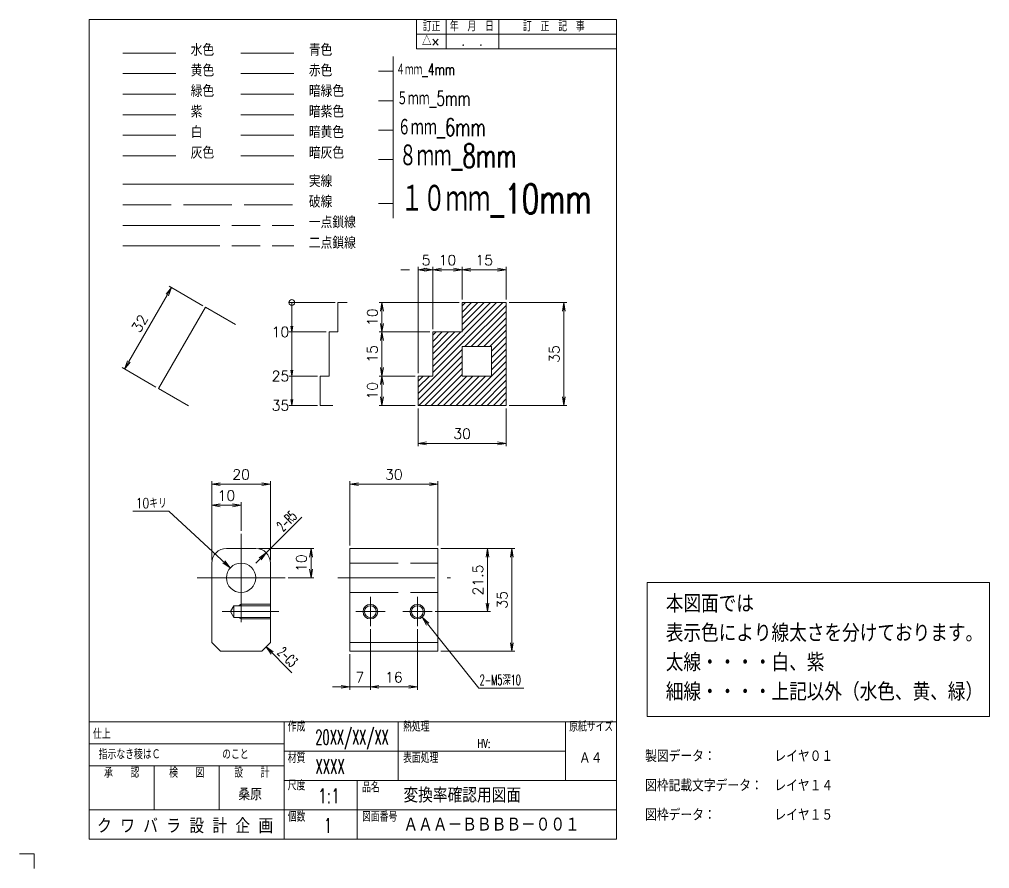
# Model space of a CAD drawing. Header units: inches. Extents: x 116 to 446, y 8 to 297.
import ezdxf
from ezdxf.enums import TextEntityAlignment as Align

# ---------------------------------------------------------------- set-up
doc = ezdxf.new("R2010")
doc.units = ezdxf.units.IN
doc.header["$LTSCALE"] = 11
doc.header["$MEASUREMENT"] = 0
for name, pattern in [('chain', [4.625, 3, -0.375, 0.875, -0.375]), ('chain_double_dash', [5.875, 3, -0.375, 0.875, -0.375, 0.875, -0.375]), ('dashed', [1.875, 1.5, -0.375])]:
    doc.linetypes.add(name, pattern=pattern)
for name, color, linetype in [('図形', 7, 'Continuous'), ('図枠', 7, 'Continuous'), ('図枠コメント', 7, 'Continuous'), ('図枠外コメント', 7, 'Continuous'), ('寸法', 7, 'Continuous')]:
    doc.layers.add(name, color=color, linetype=linetype)
doc.styles.add('TextStyle1', font='txt', dxfattribs={"bigfont": 'extfont2'})
doc.dimstyles.new('DimTextStyle1', dxfattribs={"dimtxt": 0.18, "dimasz": 0.18, "dimexe": 0.18, "dimexo": 0.0625, "dimgap": 0.09, "dimtad": 2, "dimtih": 1, "dimtoh": 1, "dimdec": 4, "dimzin": 0, "dimdsep": 46, "dimtxsty": 'Standard', "dimsah": 1, "dimcen": 0.09, "dimadec": 0, "dimazin": 0, "dimtfac": 1, "dimtdec": 4, "dimtofl": 0, "dimtmove": 2, "dimatfit": 3, "dimfxl": 1, "dimtolj": 1, "dimtzin": 0, "dimarcsym": 0})

# ---------------------------------------------------------------- blocks, each defined once
blk = doc.blocks.new('_OPEN')
at = {"color": 0, "linetype": 'ByBlock', "lineweight": -2}
for p, q in [((-1, 0.166667), (0, 0)), ((-1, -0.166667), (0, 0)), ((0, 0), (-1, 0))]:
    blk.add_line(p, q, dxfattribs=at)
blk = doc.blocks.new('*D2')
at = {"layer": 'Defpoints', "color": 0}
for p in [(181.44, 138.89), (181.44, 112.01), (201.44, 112.01)]:
    blk.add_point(p, dxfattribs=at)
at = {"layer": '寸法', "color": 4, "linetype": 'Continuous', "lineweight": 13}
for p, q in [((181.44, 113.01), (181.44, 139.89)), ((198.51, 138.89), (184.36, 138.89)), ((201.44, 113.01), (201.44, 139.89))]:
    blk.add_line(p, q, dxfattribs=at)
at = {"layer": '寸法', "color": 4, "lineweight": 13, "xscale": 2.925, "yscale": 2.925, "zscale": 2.925, "rotation": 180}
blk.add_blockref('_OPEN', (181.44, 138.89), dxfattribs=at)
at = {"layer": '寸法', "color": 4, "lineweight": 13, "xscale": 2.925, "yscale": 2.925, "zscale": 2.925}
blk.add_blockref('_OPEN', (201.44, 138.89), dxfattribs=at)
at = {"layer": '寸法', "color": 7, "insert": (191.44, 142.17), "char_height": 3.5, "attachment_point": 5, "style": 'TextStyle1'}
blk.add_mtext('\\A1;20', dxfattribs=at)
blk = doc.blocks.new('*D3')
at = {"layer": 'Defpoints', "color": 0}
for p in [(191.44, 131.7), (191.44, 122.01), (181.44, 112.01)]:
    blk.add_point(p, dxfattribs=at)
at = {"layer": '寸法', "color": 4, "linetype": 'Continuous', "lineweight": 13}
for p, q in [((191.44, 123.01), (191.44, 132.7)), ((184.36, 131.7), (188.51, 131.7))]:
    blk.add_line(p, q, dxfattribs=at)
at = {"layer": '寸法', "color": 4, "lineweight": 13, "xscale": 2.925, "yscale": 2.925, "zscale": 2.925, "rotation": 180}
blk.add_blockref('_OPEN', (181.44, 131.7), dxfattribs=at)
at = {"layer": '寸法', "color": 4, "lineweight": 13, "xscale": 2.925, "yscale": 2.925, "zscale": 2.925}
blk.add_blockref('_OPEN', (191.44, 131.7), dxfattribs=at)
at = {"layer": '寸法', "color": 7, "insert": (186.44, 134.98), "char_height": 3.5, "attachment_point": 5, "style": 'TextStyle1'}
blk.add_mtext('\\A1;10', dxfattribs=at)
blk = doc.blocks.new('*D4')
at = {"layer": 'Defpoints', "color": 0}
for p in [(196.44, 117.01), (206.44, 107.01), (215.24, 107.01)]:
    blk.add_point(p, dxfattribs=at)
at = {"layer": '寸法', "color": 4, "linetype": 'Continuous', "lineweight": 13}
for p, q in [((197.44, 117.01), (216.24, 117.01)), ((215.24, 114.09), (215.24, 109.94)), ((207.44, 107.01), (216.24, 107.01))]:
    blk.add_line(p, q, dxfattribs=at)
at = {"layer": '寸法', "color": 4, "lineweight": 13, "xscale": 2.925, "yscale": 2.925, "zscale": 2.925}
for p, rotation in [((215.24, 117.01), 90), ((215.24, 107.01), 270)]:
    blk.add_blockref('_OPEN', p, dxfattribs=dict(at, rotation=rotation))
at = {"layer": '寸法', "color": 7, "insert": (211.96, 112.01), "char_height": 3.5, "attachment_point": 5, "rotation": 90, "style": 'TextStyle1'}
blk.add_mtext('\\A1;10', dxfattribs=at)
blk = doc.blocks.new('*D5')
at = {"layer": 'Defpoints', "color": 0}
for p in [(235.44, 90.51), (251.44, 90.51), (251.44, 69.89)]:
    blk.add_point(p, dxfattribs=at)
at = {"layer": '寸法', "color": 4, "linetype": 'Continuous', "lineweight": 13}
for p, q in [((251.44, 89.51), (251.44, 68.89)), ((238.37, 69.89), (248.52, 69.89))]:
    blk.add_line(p, q, dxfattribs=at)
at = {"layer": '寸法', "color": 4, "lineweight": 13, "xscale": 2.925, "yscale": 2.925, "zscale": 2.925, "rotation": 180}
blk.add_blockref('_OPEN', (235.44, 69.89), dxfattribs=at)
at = {"layer": '寸法', "color": 4, "lineweight": 13, "xscale": 2.925, "yscale": 2.925, "zscale": 2.925}
blk.add_blockref('_OPEN', (251.44, 69.89), dxfattribs=at)
at = {"layer": '寸法', "color": 7, "insert": (243.44, 73.17), "char_height": 3.5, "attachment_point": 5, "style": 'TextStyle1'}
blk.add_mtext('\\A1;16', dxfattribs=at)
blk = doc.blocks.new('*D6')
at = {"layer": 'Defpoints', "color": 0}
for p in [(258.44, 117.01), (256.44, 95.51), (275.32, 95.51)]:
    blk.add_point(p, dxfattribs=at)
at = {"layer": '寸法', "color": 4, "linetype": 'Continuous', "lineweight": 13}
for p, q in [((275.32, 114.09), (275.32, 98.44)), ((257.44, 95.51), (276.32, 95.51))]:
    blk.add_line(p, q, dxfattribs=at)
at = {"layer": '寸法', "color": 4, "lineweight": 13, "xscale": 2.925, "yscale": 2.925, "zscale": 2.925}
for p, rotation in [((275.32, 117.01), 90), ((275.32, 95.51), 270)]:
    blk.add_blockref('_OPEN', p, dxfattribs=dict(at, rotation=rotation))
at = {"layer": '寸法', "color": 7, "insert": (272.04, 106.26), "char_height": 3.5, "attachment_point": 5, "rotation": 90, "style": 'TextStyle1'}
blk.add_mtext('\\A1;21.5', dxfattribs=at)
blk = doc.blocks.new('*D7')
at = {"layer": 'Defpoints', "color": 0}
for p in [(258.44, 117.01), (283.58, 117.01), (258.44, 82.01)]:
    blk.add_point(p, dxfattribs=at)
at = {"layer": '寸法', "color": 4, "linetype": 'Continuous', "lineweight": 13}
for p, q in [((259.44, 117.01), (284.58, 117.01)), ((283.58, 84.94), (283.58, 114.09)), ((259.44, 82.01), (284.58, 82.01))]:
    blk.add_line(p, q, dxfattribs=at)
at = {"layer": '寸法', "color": 4, "lineweight": 13, "xscale": 2.925, "yscale": 2.925, "zscale": 2.925}
for p, rotation in [((283.58, 117.01), 90), ((283.58, 82.01), 270)]:
    blk.add_blockref('_OPEN', p, dxfattribs=dict(at, rotation=rotation))
at = {"layer": '寸法', "color": 7, "insert": (280.31, 99.51), "char_height": 3.5, "attachment_point": 5, "rotation": 90, "style": 'TextStyle1'}
blk.add_mtext('\\A1;35', dxfattribs=at)
blk = doc.blocks.new('*D8')
at = {"layer": 'Defpoints', "color": 0}
for p in [(258.44, 138.89), (228.44, 117.01), (258.44, 117.01)]:
    blk.add_point(p, dxfattribs=at)
at = {"layer": '寸法', "color": 4, "linetype": 'Continuous', "lineweight": 13}
for p, q in [((228.44, 118.01), (228.44, 139.89)), ((231.37, 138.89), (255.52, 138.89)), ((258.44, 118.01), (258.44, 139.89))]:
    blk.add_line(p, q, dxfattribs=at)
at = {"layer": '寸法', "color": 4, "lineweight": 13, "xscale": 2.925, "yscale": 2.925, "zscale": 2.925, "rotation": 180}
blk.add_blockref('_OPEN', (228.44, 138.89), dxfattribs=at)
at = {"layer": '寸法', "color": 4, "lineweight": 13, "xscale": 2.925, "yscale": 2.925, "zscale": 2.925}
blk.add_blockref('_OPEN', (258.44, 138.89), dxfattribs=at)
at = {"layer": '寸法', "color": 7, "insert": (243.44, 142.17), "char_height": 3.5, "attachment_point": 5, "style": 'TextStyle1'}
blk.add_mtext('\\A1;30', dxfattribs=at)
blk = doc.blocks.new('*D9')
at = {"layer": 'Defpoints', "color": 0}
for p in [(235.44, 90.51), (228.44, 82.01), (235.44, 69.89)]:
    blk.add_point(p, dxfattribs=at)
at = {"layer": '寸法', "color": 4, "linetype": 'Continuous', "lineweight": 13}
for p, q in [((235.44, 89.51), (235.44, 68.89)), ((228.44, 81.01), (228.44, 68.89)), ((225.52, 69.89), (222.59, 69.89)), ((228.44, 69.89), (235.44, 69.89)), ((238.37, 69.89), (241.29, 69.89))]:
    blk.add_line(p, q, dxfattribs=at)
at = {"layer": '寸法', "color": 4, "lineweight": 13, "xscale": 2.925, "yscale": 2.925, "zscale": 2.925}
blk.add_blockref('_OPEN', (228.44, 69.89), dxfattribs=at)
at = {"layer": '寸法', "color": 4, "lineweight": 13, "xscale": 2.925, "yscale": 2.925, "zscale": 2.925, "rotation": 180}
blk.add_blockref('_OPEN', (235.44, 69.89), dxfattribs=at)
at = {"layer": '寸法', "color": 7, "insert": (231.86, 73.17), "char_height": 3.5, "attachment_point": 5, "style": 'TextStyle1'}
blk.add_mtext('\\A1;7', dxfattribs=at)
blk = doc.blocks.new('*D10')
at = {"layer": 'Defpoints', "color": 0}
for p in [(281.67, 200.68), (281.67, 165.68), (301.29, 165.68)]:
    blk.add_point(p, dxfattribs=at)
at = {"layer": '寸法', "color": 4, "linetype": 'Continuous', "lineweight": 13}
for p, q in [((282.67, 200.68), (302.29, 200.68)), ((301.29, 197.76), (301.29, 168.61)), ((282.67, 165.68), (302.29, 165.68))]:
    blk.add_line(p, q, dxfattribs=at)
at = {"layer": '寸法', "color": 4, "lineweight": 13, "xscale": 2.925, "yscale": 2.925, "zscale": 2.925}
for p, rotation in [((301.29, 200.68), 90), ((301.29, 165.68), 270)]:
    blk.add_blockref('_OPEN', p, dxfattribs=dict(at, rotation=rotation))
at = {"layer": '寸法', "color": 7, "insert": (298.02, 183.18), "char_height": 3.5, "attachment_point": 5, "rotation": 90, "style": 'TextStyle1'}
blk.add_mtext('\\A1;35', dxfattribs=at)
blk = doc.blocks.new('*D11')
at = {"layer": 'Defpoints', "color": 0}
for p in [(266.67, 211.85), (266.67, 200.68), (281.67, 200.68)]:
    blk.add_point(p, dxfattribs=at)
at = {"layer": '寸法', "color": 4, "linetype": 'Continuous', "lineweight": 13}
for p, q in [((266.67, 201.68), (266.67, 212.85)), ((278.75, 211.85), (269.6, 211.85)), ((281.67, 201.68), (281.67, 212.85))]:
    blk.add_line(p, q, dxfattribs=at)
at = {"layer": '寸法', "color": 4, "lineweight": 13, "xscale": 2.925, "yscale": 2.925, "zscale": 2.925, "rotation": 180}
blk.add_blockref('_OPEN', (266.67, 211.85), dxfattribs=at)
at = {"layer": '寸法', "color": 4, "lineweight": 13, "xscale": 2.925, "yscale": 2.925, "zscale": 2.925}
blk.add_blockref('_OPEN', (281.67, 211.85), dxfattribs=at)
at = {"layer": '寸法', "color": 7, "insert": (274.17, 215.12), "char_height": 3.5, "attachment_point": 5, "style": 'TextStyle1'}
blk.add_mtext('\\A1;15', dxfattribs=at)
blk = doc.blocks.new('*D12')
at = {"layer": 'Defpoints', "color": 0}
for p in [(256.67, 211.85), (266.67, 200.68), (256.67, 190.68)]:
    blk.add_point(p, dxfattribs=at)
at = {"layer": '寸法', "color": 4, "linetype": 'Continuous', "lineweight": 13}
for p, q in [((256.67, 191.68), (256.67, 212.85)), ((263.75, 211.85), (259.6, 211.85))]:
    blk.add_line(p, q, dxfattribs=at)
at = {"layer": '寸法', "color": 4, "lineweight": 13, "xscale": 2.925, "yscale": 2.925, "zscale": 2.925, "rotation": 180}
blk.add_blockref('_OPEN', (256.67, 211.85), dxfattribs=at)
at = {"layer": '寸法', "color": 4, "lineweight": 13, "xscale": 2.925, "yscale": 2.925, "zscale": 2.925}
blk.add_blockref('_OPEN', (266.67, 211.85), dxfattribs=at)
at = {"layer": '寸法', "color": 7, "insert": (261.67, 215.12), "char_height": 3.5, "attachment_point": 5, "style": 'TextStyle1'}
blk.add_mtext('\\A1;10', dxfattribs=at)
blk = doc.blocks.new('*D13')
at = {"layer": 'Defpoints', "color": 0}
for p in [(266.67, 200.68), (239.39, 190.68), (256.67, 190.68)]:
    blk.add_point(p, dxfattribs=at)
at = {"layer": '寸法', "color": 4, "linetype": 'Continuous', "lineweight": 13}
for p, q in [((265.67, 200.68), (238.39, 200.68)), ((239.39, 197.76), (239.39, 193.61)), ((255.67, 190.68), (238.39, 190.68))]:
    blk.add_line(p, q, dxfattribs=at)
at = {"layer": '寸法', "color": 4, "lineweight": 13, "xscale": 2.925, "yscale": 2.925, "zscale": 2.925}
for p, rotation in [((239.39, 200.68), 90), ((239.39, 190.68), 270)]:
    blk.add_blockref('_OPEN', p, dxfattribs=dict(at, rotation=rotation))
at = {"layer": '寸法', "color": 7, "insert": (236.11, 195.68), "char_height": 3.5, "attachment_point": 5, "rotation": 90, "style": 'TextStyle1'}
blk.add_mtext('\\A1;10', dxfattribs=at)
blk = doc.blocks.new('*D14')
at = {"layer": 'Defpoints', "color": 0}
for p in [(256.67, 190.68), (239.39, 175.68), (251.67, 175.68)]:
    blk.add_point(p, dxfattribs=at)
at = {"layer": '寸法', "color": 4, "linetype": 'Continuous', "lineweight": 13}
for p, q in [((239.39, 187.76), (239.39, 178.61)), ((250.67, 175.68), (238.39, 175.68))]:
    blk.add_line(p, q, dxfattribs=at)
at = {"layer": '寸法', "color": 4, "lineweight": 13, "xscale": 2.925, "yscale": 2.925, "zscale": 2.925}
for p, rotation in [((239.39, 190.68), 90), ((239.39, 175.68), 270)]:
    blk.add_blockref('_OPEN', p, dxfattribs=dict(at, rotation=rotation))
at = {"layer": '寸法', "color": 7, "insert": (236.11, 183.18), "char_height": 3.5, "attachment_point": 5, "rotation": 90, "style": 'TextStyle1'}
blk.add_mtext('\\A1;15', dxfattribs=at)
blk = doc.blocks.new('*D15')
at = {"layer": 'Defpoints', "color": 0}
for p in [(251.67, 175.68), (239.39, 165.68), (251.67, 165.68)]:
    blk.add_point(p, dxfattribs=at)
at = {"layer": '寸法', "color": 4, "linetype": 'Continuous', "lineweight": 13}
for p, q in [((239.39, 172.76), (239.39, 168.61)), ((250.67, 165.68), (238.39, 165.68))]:
    blk.add_line(p, q, dxfattribs=at)
at = {"layer": '寸法', "color": 4, "lineweight": 13, "xscale": 2.925, "yscale": 2.925, "zscale": 2.925}
for p, rotation in [((239.39, 175.68), 90), ((239.39, 165.68), 270)]:
    blk.add_blockref('_OPEN', p, dxfattribs=dict(at, rotation=rotation))
at = {"layer": '寸法', "color": 7, "insert": (236.11, 170.68), "char_height": 3.5, "attachment_point": 5, "rotation": 90, "style": 'TextStyle1'}
blk.add_mtext('\\A1;10', dxfattribs=at)
blk = doc.blocks.new('*D16')
at = {"layer": 'Defpoints', "color": 0}
for p in [(239.39, 175.68), (251.67, 175.68), (251.67, 165.68)]:
    blk.add_point(p, dxfattribs=at)
at = {"layer": '寸法', "color": 4, "linetype": 'Continuous', "lineweight": 13}
blk.add_line((239.39, 168.61), (239.39, 172.76), dxfattribs=at)
at = {"layer": '寸法', "color": 4, "lineweight": 13, "xscale": 2.925, "yscale": 2.925, "zscale": 2.925}
for p, rotation in [((239.39, 175.68), 90), ((239.39, 165.68), 270)]:
    blk.add_blockref('_OPEN', p, dxfattribs=dict(at, rotation=rotation))
at = {"layer": '寸法', "color": 7, "insert": (236.11, 170.68), "char_height": 3.5, "attachment_point": 5, "rotation": 90, "style": 'TextStyle1'}
blk.add_mtext('\\A1;10', dxfattribs=at)
blk = doc.blocks.new('*D17')
at = {"layer": 'Defpoints', "color": 0}
for p in [(251.67, 165.68), (281.67, 165.68), (281.67, 152.76)]:
    blk.add_point(p, dxfattribs=at)
at = {"layer": '寸法', "color": 4, "linetype": 'Continuous', "lineweight": 13}
for p, q in [((251.67, 164.68), (251.67, 151.76)), ((281.67, 164.68), (281.67, 151.76)), ((254.6, 152.76), (278.75, 152.76))]:
    blk.add_line(p, q, dxfattribs=at)
at = {"layer": '寸法', "color": 4, "lineweight": 13, "xscale": 2.925, "yscale": 2.925, "zscale": 2.925, "rotation": 180}
blk.add_blockref('_OPEN', (251.67, 152.76), dxfattribs=at)
at = {"layer": '寸法', "color": 4, "lineweight": 13, "xscale": 2.925, "yscale": 2.925, "zscale": 2.925}
blk.add_blockref('_OPEN', (281.67, 152.76), dxfattribs=at)
at = {"layer": '寸法', "color": 7, "insert": (266.67, 156.03), "char_height": 3.5, "attachment_point": 5, "style": 'TextStyle1'}
blk.add_mtext('\\A1;30', dxfattribs=at)
blk = doc.blocks.new('_ORIGIN')
at = {"color": 0, "linetype": 'ByBlock', "lineweight": -2}
blk.add_line((0, 0), (-1, 0), dxfattribs=at)
blk.add_circle((0, 0), 0.5, dxfattribs=at)
blk = doc.blocks.new('*D19')
at = {"layer": 'Defpoints', "color": 0}
for p in [(224.4, 200.68), (208.71, 190.68), (221.4, 190.68)]:
    blk.add_point(p, dxfattribs=at)
at = {"layer": '寸法', "color": 4, "linetype": 'Continuous', "lineweight": 13}
for p, q in [((223.4, 200.68), (207.71, 200.68)), ((208.71, 198.68), (208.71, 192.68)), ((220.4, 190.68), (207.71, 190.68))]:
    blk.add_line(p, q, dxfattribs=at)
at = {"layer": '寸法', "color": 4, "lineweight": 13, "xscale": 2, "yscale": 2, "zscale": 2}
for name, p, rotation in [('_ORIGIN', (208.71, 200.68), 90), ('_OPEN', (208.71, 190.68), 270)]:
    blk.add_blockref(name, p, dxfattribs=dict(at, rotation=rotation))
at = {"layer": '寸法', "color": 7, "insert": (204.84, 190.68), "char_height": 3.5, "attachment_point": 5, "style": 'TextStyle1'}
blk.add_mtext('\\A1;10', dxfattribs=at)
blk = doc.blocks.new('*D20')
at = {"layer": 'Defpoints', "color": 0}
for p in [(224.4, 200.68), (208.71, 175.68), (218.4, 175.68)]:
    blk.add_point(p, dxfattribs=at)
at = {"layer": '寸法', "color": 4, "linetype": 'Continuous', "lineweight": 13}
for p, q in [((208.71, 198.68), (208.71, 177.68)), ((217.4, 175.68), (207.71, 175.68))]:
    blk.add_line(p, q, dxfattribs=at)
at = {"layer": '寸法', "color": 4, "lineweight": 13, "xscale": 2, "yscale": 2, "zscale": 2}
for name, p, rotation in [('_ORIGIN', (208.71, 200.68), 90), ('_OPEN', (208.71, 175.68), 270)]:
    blk.add_blockref(name, p, dxfattribs=dict(at, rotation=rotation))
at = {"layer": '寸法', "color": 7, "insert": (204.84, 175.68), "char_height": 3.5, "attachment_point": 5, "style": 'TextStyle1'}
blk.add_mtext('\\A1;25', dxfattribs=at)
blk = doc.blocks.new('*D21')
at = {"layer": 'Defpoints', "color": 0}
for p in [(224.4, 200.68), (208.71, 165.68), (218.4, 165.68)]:
    blk.add_point(p, dxfattribs=at)
at = {"layer": '寸法', "color": 4, "linetype": 'Continuous', "lineweight": 13}
for p, q in [((208.71, 198.68), (208.71, 167.68)), ((217.4, 165.68), (207.71, 165.68))]:
    blk.add_line(p, q, dxfattribs=at)
at = {"layer": '寸法', "color": 4, "lineweight": 13, "xscale": 2, "yscale": 2, "zscale": 2}
for name, p, rotation in [('_ORIGIN', (208.71, 200.68), 90), ('_OPEN', (208.71, 165.68), 270)]:
    blk.add_blockref(name, p, dxfattribs=dict(at, rotation=rotation))
at = {"layer": '寸法', "color": 7, "insert": (204.84, 165.68), "char_height": 3.5, "attachment_point": 5, "style": 'TextStyle1'}
blk.add_mtext('\\A1;35', dxfattribs=at)
blk = doc.blocks.new('*D22')
at = {"layer": 'Defpoints', "color": 0}
for p in [(179.34, 199.11), (151.78, 178.07), (163.34, 171.39)]:
    blk.add_point(p, dxfattribs=at)
at = {"layer": '寸法', "color": 4, "linetype": 'Continuous', "lineweight": 13}
for p, q in [((178.47, 199.61), (166.92, 206.28)), ((166.32, 203.25), (153.24, 180.6)), ((162.47, 171.89), (150.92, 178.57))]:
    blk.add_line(p, q, dxfattribs=at)
at = {"layer": '寸法', "color": 4, "lineweight": 13, "xscale": 2.925, "yscale": 2.925, "zscale": 2.925}
for p, rotation in [((167.78, 205.78), 60), ((151.78, 178.07), 240)]:
    blk.add_blockref('_OPEN', p, dxfattribs=dict(at, rotation=rotation))
at = {"layer": '寸法', "color": 7, "insert": (156.94, 193.56), "char_height": 3.5, "attachment_point": 5, "rotation": 60, "style": 'TextStyle1'}
blk.add_mtext('\\A1;32', dxfattribs=at)
blk = doc.blocks.new('*D23')
at = {"layer": 'Defpoints', "color": 0}
for p in [(251.67, 211.85), (256.67, 190.68), (251.67, 175.68)]:
    blk.add_point(p, dxfattribs=at)
at = {"layer": '寸法', "color": 4, "linetype": 'Continuous', "lineweight": 13}
for p, q in [((248.75, 211.85), (245.82, 211.85)), ((251.67, 176.68), (251.67, 212.85)), ((259.6, 211.85), (262.52, 211.85))]:
    blk.add_line(p, q, dxfattribs=at)
at = {"layer": '寸法', "color": 4, "lineweight": 13, "xscale": 2.925, "yscale": 2.925, "zscale": 2.925, "rotation": 180}
blk.add_blockref('_OPEN', (251.67, 211.85), dxfattribs=at)
at = {"layer": '寸法', "color": 4, "lineweight": 13, "xscale": 2.925, "yscale": 2.925, "zscale": 2.925}
blk.add_blockref('_OPEN', (256.67, 211.85), dxfattribs=at)
at = {"layer": '寸法', "color": 7, "insert": (254.39, 215.12), "char_height": 3.5, "attachment_point": 5, "style": 'TextStyle1'}
blk.add_mtext('\\A1;5', dxfattribs=at)
blk = doc.blocks.new('BV_ATTRIBUTE1')
at = {"layer": '寸法', "color": 4, "linetype": 'Continuous', "lineweight": 13}
for p, q in [((-3.55, -3.52), (12.17, 12.07)), ((0, 0), (-2.45, -1.69)), ((0, 0), (-1.71, -2.43))]:
    blk.add_line(p, q, dxfattribs=at)
at = {"layer": '寸法', "color": 7, "style": 'TextStyle1', "width": 0.5}
blk.add_text('2-R5', height=3.5, rotation=44.775, dxfattribs=at).set_placement((5.74, 7.1), (10.71, 12.03), align=Align.FIT)
blk = doc.blocks.new('BV_ATTRIBUTE2')
at = {"layer": '寸法', "color": 4, "linetype": 'Continuous', "lineweight": 13}
for q in [(2.44, -1.7), (1.7, -2.44), (8.79, -8.79)]:
    blk.add_line((0, 0), q, dxfattribs=at)
at = {"layer": '寸法', "color": 7, "style": 'TextStyle1', "width": 0.5}
blk.add_text('2-C3', height=3.5, rotation=315, dxfattribs=at).set_placement((3.62, -2.2), (8.57, -7.15), align=Align.FIT)
blk = doc.blocks.new('BV_ATTRIBUTE3')
at = {"layer": '寸法', "color": 4, "linetype": 'Continuous', "lineweight": 13}
for p, q in [((-20.93, 19.27), (-33.16, 19.27)), ((0, 0), (-20.93, 19.27)), ((0, 0), (-2.55, 1.66)), ((0, 0), (-1.87, 2.4))]:
    blk.add_line(p, q, dxfattribs=at)
at = {"layer": '寸法', "color": 7, "style": 'TextStyle1', "width": 1.038422}
blk.add_text('10キリ', height=3.5, dxfattribs=at).set_placement((-32.16, 20.27), (-21.66, 20.27), align=Align.FIT)
blk = doc.blocks.new('BV_ATTRIBUTE4')
at = {"layer": '寸法', "color": 4, "linetype": 'Continuous', "lineweight": 13}
for p, q in [((0, 0), (2.27, -2.03)), ((0, 0), (1.49, -2.65)), ((0, 0), (19.29, -24.06)), ((19.29, -24.06), (34.62, -24.06))]:
    blk.add_line(p, q, dxfattribs=at)
at = {"layer": '寸法', "color": 7, "style": 'TextStyle1', "width": 0.645682}
blk.add_text('2-M5深10', height=3.5, dxfattribs=at).set_placement((19.62, -23.06), (33.62, -23.06), align=Align.FIT)

msp = doc.modelspace()

# ---------------------------------------------------------------- linework, layer by layer
at = {"layer": '図形', "color": 4, "linetype": 'Continuous', "lineweight": 13}
for p, q in [((169.19, 285.61), (151.19, 285.61)), ((243.2, 284.38), (243.2, 229.38)), ((238.2, 279.38), (243.2, 279.38)), ((238.2, 269.38), (243.2, 269.38)), ((238.2, 259.38), (243.2, 259.38)), ((238.2, 249.38), (243.2, 249.38)), ((238.2, 234.38), (243.2, 234.38))]:
    msp.add_line(p, q, dxfattribs=at)
at = {"layer": '図形', "color": 5, "linetype": 'Continuous', "lineweight": 18}
msp.add_line((209.4, 285.61), (191.4, 285.61), dxfattribs=at)
at = {"layer": '図形', "color": 2, "linetype": 'Continuous', "lineweight": 13}
for p, q in [((169.19, 278.61), (151.19, 278.61)), ((280.51, 200.68), (256.67, 176.84)), ((278.39, 200.68), (256.67, 178.96)), ((276.27, 200.68), (266.67, 191.09)), ((274.15, 200.68), (266.67, 193.21)), ((272.03, 200.68), (266.67, 195.33)), ((269.91, 200.68), (266.67, 197.45)), ((267.78, 200.68), (266.67, 199.57)), ((281.67, 199.72), (267.63, 185.68)), ((281.67, 197.6), (269.75, 185.68)), ((281.67, 195.48), (271.88, 185.68)), ((281.67, 193.36), (274, 185.68)), ((266.27, 190.68), (256.67, 181.09)), ((264.15, 190.68), (256.67, 183.21)), ((262.03, 190.68), (256.67, 185.33)), ((259.91, 190.68), (256.67, 187.45)), ((257.78, 190.68), (256.67, 189.57)), ((281.67, 191.24), (276.12, 185.68)), ((281.67, 189.12), (276.67, 184.12)), ((281.67, 186.99), (276.67, 181.99)), ((266.67, 184.72), (251.67, 169.72)), ((266.67, 182.6), (251.67, 167.6)), ((281.67, 184.87), (276.67, 179.87)), ((281.67, 182.75), (276.67, 177.75)), ((266.67, 180.48), (251.88, 165.68)), ((266.67, 178.36), (254, 165.68)), ((281.67, 180.63), (266.73, 165.68)), ((281.67, 178.51), (268.85, 165.68)), ((255.51, 175.68), (251.67, 171.84)), ((253.39, 175.68), (251.67, 173.96)), ((266.67, 176.24), (256.12, 165.68)), ((268.24, 175.68), (258.24, 165.68)), ((270.36, 175.68), (260.36, 165.68)), ((272.48, 175.68), (262.48, 165.68)), ((274.6, 175.68), (264.6, 165.68)), ((281.67, 176.39), (270.97, 165.68)), ((281.67, 174.27), (273.09, 165.68)), ((281.67, 172.14), (275.21, 165.68)), ((281.67, 170.02), (277.33, 165.68)), ((281.67, 167.9), (279.45, 165.68)), ((281.67, 165.78), (281.57, 165.68))]:
    msp.add_line(p, q, dxfattribs=at)
at = {"layer": '図形', "color": 1, "linetype": 'Continuous', "lineweight": 18}
msp.add_line((209.4, 278.61), (191.4, 278.61), dxfattribs=at)
at = {"layer": '図形', "color": 3, "linetype": 'Continuous', "lineweight": 13}
msp.add_line((169.19, 271.61), (151.19, 271.61), dxfattribs=at)
at = {"layer": '図形', "color": 96, "linetype": 'Continuous', "lineweight": 18}
msp.add_line((209.4, 271.61), (191.4, 271.61), dxfattribs=at)
at = {"layer": '図形', "color": 6, "linetype": 'Continuous', "lineweight": 13}
msp.add_line((169.19, 264.61), (151.19, 264.61), dxfattribs=at)
at = {"layer": '図形', "color": 216, "linetype": 'Continuous', "lineweight": 18}
msp.add_line((209.4, 264.61), (191.4, 264.61), dxfattribs=at)
at = {"layer": '図形', "color": 7, "linetype": 'Continuous', "lineweight": 13}
for p, q in [((169.19, 257.61), (151.19, 257.61)), ((151.19, 240.94), (209.4, 240.94)), ((186.44, 117.01), (196.44, 117.01)), ((228.44, 117.01), (258.44, 117.01)), ((228.44, 82.01), (228.44, 117.01)), ((258.44, 82.01), (258.44, 117.01)), ((181.44, 85.01), (181.44, 112.01)), ((201.44, 85.01), (201.44, 112.01)), ((184.44, 82.01), (181.44, 85.01)), ((201.44, 85.01), (198.44, 82.01)), ((228.44, 85.01), (258.44, 85.01)), ((184.44, 82.01), (198.44, 82.01)), ((228.44, 82.01), (258.44, 82.01))]:
    msp.add_line(p, q, dxfattribs=at)
at = {"layer": '図形', "color": 56, "linetype": 'Continuous', "lineweight": 18}
msp.add_line((209.4, 257.61), (191.4, 257.61), dxfattribs=at)
at = {"layer": '図形', "color": 9, "linetype": 'Continuous', "lineweight": 18}
msp.add_line((169.19, 250.61), (151.19, 250.61), dxfattribs=at)
at = {"layer": '図形', "color": 8, "linetype": 'Continuous', "lineweight": 18}
msp.add_line((209.4, 250.61), (191.4, 250.61), dxfattribs=at)
at = {"layer": '図形', "color": 7, "linetype": 'dashed', "lineweight": 13}
msp.add_line((151.19, 233.94), (209.4, 233.94), dxfattribs=at)
at = {"layer": '図形', "color": 7, "linetype": 'chain', "lineweight": 13}
msp.add_line((151.19, 226.94), (209.4, 226.94), dxfattribs=at)
at = {"layer": '図形', "color": 7, "linetype": 'chain_double_dash', "lineweight": 13}
msp.add_line((151.19, 219.94), (209.4, 219.94), dxfattribs=at)
at = {"layer": '図形', "color": 7, "linetype": 'Continuous', "lineweight": 18}
for p, q in [((179.34, 199.11), (163.34, 171.39)), ((189.52, 193.23), (179.34, 199.11)), ((224.4, 200.68), (227.49, 200.68)), ((224.4, 200.68), (224.4, 190.68)), ((266.67, 200.68), (266.67, 190.68)), ((281.67, 200.68), (266.67, 200.68)), ((281.67, 165.68), (281.67, 200.68)), ((224.4, 190.68), (221.4, 190.68)), ((221.4, 190.68), (221.4, 175.68)), ((256.67, 190.68), (256.67, 175.68)), ((266.67, 190.68), (256.67, 190.68)), ((276.67, 185.68), (266.67, 185.68)), ((266.67, 185.68), (266.67, 175.68)), ((276.67, 175.68), (276.67, 185.68)), ((221.4, 175.68), (218.4, 175.68)), ((218.4, 175.68), (218.4, 165.68)), ((256.67, 175.68), (251.67, 175.68)), ((251.67, 175.68), (251.67, 165.68)), ((266.67, 175.68), (276.67, 175.68)), ((163.34, 171.39), (173.52, 165.51)), ((218.4, 165.68), (222.65, 165.68)), ((251.67, 165.68), (281.67, 165.68))]:
    msp.add_line(p, q, dxfattribs=at)
at = {"layer": '図形', "color": 2, "linetype": 'chain', "lineweight": 18}
for p, q in [((191.44, 122.01), (191.44, 91.9)), ((176.44, 107.01), (206.44, 107.01)), ((224.41, 107.01), (262.66, 107.01)), ((235.44, 100.51), (235.44, 90.51)), ((251.44, 100.51), (251.44, 90.51)), ((204.33, 95.51), (184.99, 95.51)), ((240.44, 95.51), (230.44, 95.51)), ((246.44, 95.51), (256.44, 95.51))]:
    msp.add_line(p, q, dxfattribs=at)
at = {"layer": '図形', "color": 9, "linetype": 'dashed', "lineweight": 18}
for p, q in [((228.44, 112.01), (258.44, 112.01)), ((228.44, 102.01), (258.44, 102.01)), ((188.94, 97.51), (187.78, 95.51)), ((201.44, 97.51), (188.94, 97.51)), ((188.94, 97.51), (188.94, 93.51)), ((191.44, 98.01), (190.57, 97.51)), ((201.44, 98.01), (191.44, 98.01)), ((191.44, 98.01), (191.44, 93.01)), ((188.94, 93.51), (187.78, 95.51)), ((201.44, 93.51), (188.94, 93.51)), ((191.44, 93.01), (190.57, 93.51)), ((201.44, 93.01), (191.44, 93.01))]:
    msp.add_line(p, q, dxfattribs=at)
at = {"layer": '図形', "color": 7, "linetype": 'Continuous', "lineweight": 13}
for centre, radius in [((191.44, 107.01), 5), ((235.44, 95.51), 2), ((251.44, 95.51), 2)]:
    msp.add_circle(centre, radius, dxfattribs=at)
at = {"layer": '図形', "color": 2, "linetype": 'Continuous', "lineweight": 18}
for centre in [(235.44, 95.51), (251.44, 95.51)]:
    msp.add_circle(centre, 2.5, dxfattribs=at)
at = {"layer": '図形', "color": 7, "linetype": 'Continuous', "lineweight": 13}
for centre, start, end in [((186.44, 112.01), 90, 180), ((196.44, 112.01), 0, 90)]:
    msp.add_arc(centre, 5, start, end, dxfattribs=at)
at = {"layer": '図枠', "color": 6, "linetype": 'Continuous', "lineweight": 13}
for p, q in [((319.18, 297.05), (139.68, 297.05)), ((139.68, 297.05), (139.68, 18.05)), ((319.18, 297.05), (319.18, 18.05)), ((319.18, 58.05), (139.68, 58.05)), ((206.11, 18.05), (206.11, 58.05)), ((139.68, 43.05), (206.11, 43.05)), ((206.11, 28.05), (139.68, 28.05)), ((139.68, 18.05), (319.18, 18.05))]:
    msp.add_line(p, q, dxfattribs=at)
at = {"layer": '図枠', "color": 4, "linetype": 'Continuous', "lineweight": 13}
for p, q in [((251.18, 297.05), (251.18, 287.05)), ((261.18, 297.05), (261.18, 287.05)), ((279.18, 297.05), (279.18, 287.05)), ((251.18, 292.05), (319.18, 292.05)), ((251.18, 287.05), (319.18, 287.05)), ((244.92, 58.05), (244.92, 38.05)), ((301.9, 38.05), (301.9, 58.05)), ((139.68, 50.55), (206.11, 50.55)), ((206.11, 48.05), (301.9, 48.05)), ((161.83, 43.05), (161.83, 28.05)), ((183.97, 43.05), (183.97, 28.05)), ((206.11, 38.05), (230.97, 38.05)), ((230.97, 38.05), (319.18, 38.05)), ((230.97, 38.05), (230.97, 18.05)), ((206.11, 28.05), (230.97, 28.05)), ((230.97, 28.05), (319.18, 28.05))]:
    msp.add_line(p, q, dxfattribs=at)
at = {"layer": '図枠', "color": 8, "linetype": 'Continuous', "lineweight": 18}
for q in [(115.98, 13.05), (120.98, 8.05)]:
    msp.add_line((120.98, 13.05), q, dxfattribs=at)
at = {"layer": '図枠外コメント', "color": 2, "linetype": 'Continuous', "lineweight": 13}
for p, q in [((329.68, 105.37), (446.19, 105.37)), ((329.68, 59.83), (329.68, 105.37)), ((446.19, 105.37), (446.19, 59.83)), ((446.19, 59.83), (329.68, 59.83))]:
    msp.add_line(p, q, dxfattribs=at)

# ---------------------------------------------------------------- block references
at = {"layer": '寸法'}
for name, p in [('BV_ATTRIBUTE3', (187.76, 110.4)), ('BV_ATTRIBUTE1', (199.99, 115.53)), ('BV_ATTRIBUTE4', (253.01, 93.56)), ('BV_ATTRIBUTE2', (199.94, 83.51))]:
    msp.add_blockref(name, p, dxfattribs=at)

# ---------------------------------------------------------------- texts
at = {"layer": '図形', "color": 4, "style": 'TextStyle1', "width": 1.440922}
msp.add_text('水色', height=4, dxfattribs=at).set_placement((174.28, 284.66), (182.28, 284.66), align=Align.FIT)
at = {"layer": '図形', "color": 5, "style": 'TextStyle1', "width": 1.440922}
msp.add_text('青色', height=4, dxfattribs=at).set_placement((214.49, 284.66), (222.49, 284.66), align=Align.FIT)
at = {"layer": '図形', "color": 2, "style": 'TextStyle1', "width": 1.440922}
msp.add_text('黄色', height=4, dxfattribs=at).set_placement((174.28, 277.66), (182.28, 277.66), align=Align.FIT)
at = {"layer": '図形', "color": 1, "style": 'TextStyle1', "width": 1.440922}
msp.add_text('赤色', height=4, dxfattribs=at).set_placement((214.49, 277.66), (222.49, 277.66), align=Align.FIT)
at = {"layer": '図形', "color": 7, "style": 'TextStyle1'}
for s, height, width, p, p2 in [('４ｍｍ_4mm', 4, 0.822098, (244.22, 278.02), (264.22, 278.02)), ('５ｍｍ_5mm', 5, 0.822098, (244.47, 267.68), (269.47, 267.68)), ('白', 4, 1.440922, (174.28, 256.66), (178.28, 256.66)), ('６ｍｍ_6mm', 6, 0.822098, (244.73, 257.34), (274.73, 257.34)), ('８ｍｍ_8mm', 8, 0.822098, (245.24, 246.66), (285.24, 246.66)), ('実線', 4, 1.440922, (214.49, 239.99), (222.49, 239.99)), ('１０ｍｍ_10mm', 10, 0.893225, (245.75, 230.98), (310.75, 230.98)), ('破線', 4, 1.440922, (214.49, 232.99), (222.49, 232.99)), ('一点鎖線', 4, 1.440922, (214.49, 225.99), (230.49, 225.99)), ('二点鎖線', 4, 1.440922, (214.49, 218.99), (230.49, 218.99))]:
    msp.add_text(s, height=height, dxfattribs=dict(at, width=width)).set_placement(p, p2, align=Align.FIT)
at = {"layer": '図形', "color": 3, "style": 'TextStyle1', "width": 1.440922}
msp.add_text('緑色', height=4, dxfattribs=at).set_placement((174.28, 270.66), (182.28, 270.66), align=Align.FIT)
at = {"layer": '図形', "color": 96, "style": 'TextStyle1', "width": 1.440922}
msp.add_text('暗緑色', height=4, dxfattribs=at).set_placement((214.49, 270.66), (226.49, 270.66), align=Align.FIT)
at = {"layer": '図形', "color": 6, "style": 'TextStyle1', "width": 1.440922}
msp.add_text('紫', height=4, dxfattribs=at).set_placement((174.28, 263.66), (178.28, 263.66), align=Align.FIT)
at = {"layer": '図形', "color": 216, "style": 'TextStyle1', "width": 1.440922}
msp.add_text('暗紫色', height=4, dxfattribs=at).set_placement((214.49, 263.66), (226.49, 263.66), align=Align.FIT)
at = {"layer": '図形', "color": 56, "style": 'TextStyle1', "width": 1.440922}
msp.add_text('暗黄色', height=4, dxfattribs=at).set_placement((214.49, 256.66), (226.49, 256.66), align=Align.FIT)
at = {"layer": '図形', "color": 9, "style": 'TextStyle1', "width": 1.440922}
msp.add_text('灰色', height=4, dxfattribs=at).set_placement((174.28, 249.66), (182.28, 249.66), align=Align.FIT)
at = {"layer": '図形', "color": 8, "style": 'TextStyle1', "width": 1.440922}
msp.add_text('暗灰色', height=4, dxfattribs=at).set_placement((214.49, 249.66), (226.49, 249.66), align=Align.FIT)
at = {"layer": '図枠', "color": 4, "style": 'TextStyle1'}
for s, height, width, p, p2 in [('訂正', 3, 1.440922, (253.27, 293.05), (259.27, 293.05)), ('年\u3000月\u3000日', 3, 1.440922, (262.47, 293.05), (277.47, 293.05)), ('訂\u3000正\u3000記\u3000事', 3, 1.440922, (287.36, 293.05), (308.36, 293.05)), ('△×', 3, 1.180638, (253, 288.05), (259, 288.05)), ('.', 3, 1.501502, (266.23, 288.14), (267.73, 288.14)), ('.', 3, 1.501502, (272.29, 288.14), (273.79, 288.14)), ('作成', 3, 1.440922, (207.32, 54.72), (213.32, 54.72)), ('熱処理', 3, 1.440922, (246.57, 54.72), (255.57, 54.72)), ('原紙サイズ', 3, 1.440922, (303.1, 54.72), (318.1, 54.72)), ('仕上', 3, 1.440922, (141.05, 52.22), (147.05, 52.22)), ('HV:', 3, 0.562641, (271.83, 49.14), (276.33, 49.14)), ('指示なき稜はＣ\u3000\u3000\u3000\u3000\u3000\u3000\u3000のこと', 3, 1.440922, (142.99, 45.3), (193.99, 45.3)), ('材質', 3, 1.440922, (207.32, 44.05), (213.32, 44.05)), ('表面処理', 3, 1.440922, (246.57, 44.05), (258.57, 44.05)), ('Ａ４', 4, 1.440922, (306.44, 43.69), (314.44, 43.69)), ('承\u3000\u3000認', 3, 1.440922, (144.8, 39.05), (156.8, 39.05)), ('検\u3000\u3000図', 3, 1.440922, (166.94, 39.05), (178.94, 39.05)), ('設\u3000\u3000計', 3, 1.440922, (189.08, 39.05), (201.08, 39.05)), ('尺度', 3, 1.440922, (207.32, 34.72), (213.32, 34.72)), ('品名', 3, 1.440922, (232.61, 34.05), (238.61, 34.05)), ('個数', 3, 1.440922, (207.32, 24.05), (213.32, 24.05)), ('図面番号', 3, 1.440922, (232.61, 24.05), (244.61, 24.05)), ('ク', 5, 1.440922, (142.44, 20.06), (147.44, 20.06)), ('ワ', 5, 1.440922, (150.29, 20.06), (155.29, 20.06)), ('バ', 5, 1.440922, (158.13, 20.06), (163.13, 20.06)), ('ラ', 5, 1.440922, (165.97, 20.06), (170.97, 20.06)), ('設', 5, 1.440922, (173.82, 20.06), (178.82, 20.06)), ('計', 5, 1.440922, (181.66, 20.06), (186.66, 20.06)), ('企', 5, 1.440922, (189.5, 20.06), (194.5, 20.06)), ('画', 5, 1.440922, (197.35, 20.06), (202.35, 20.06))]:
    msp.add_text(s, height=height, dxfattribs=dict(at, width=width)).set_placement(p, p2, align=Align.FIT)
at = {"layer": '図枠コメント', "color": 4, "style": 'TextStyle1'}
for s, height, width, p, p2 in [('20XX/XX/XX', 5, 0.50844, (216.68, 50.26), (241.68, 50.26)), ('XXXX', 5, 0.5, (216.68, 40.26), (226.68, 40.26)), ('桑原', 4, 1.440922, (190.52, 31.31), (198.52, 31.31)), ('1:1', 5, 0.89982, (217.56, 30.26), (225.06, 30.26)), ('変換率確認用図面', 5, 1.440922, (246.71, 30.52), (286.71, 30.52)), ('1', 5, 0.749625, (219.74, 20.26), (222.24, 20.26)), ('ＡＡＡ－ＢＢＢＢ－００１', 5, 1.440922, (246.71, 20.52), (306.71, 20.52))]:
    msp.add_text(s, height=height, dxfattribs=dict(at, width=width)).set_placement(p, p2, align=Align.FIT)
at = {"layer": '図枠外コメント', "color": 4, "style": 'TextStyle1', "width": 1.440922}
for s, height, p, p2 in [('本図面では', 6, (335.98, 95.2), (365.98, 95.2)), ('表示色により線太さを分けております。', 6, (335.98, 85.2), (443.98, 85.2)), ('太線・・・・白、紫', 6, (335.98, 75.2), (389.98, 75.2)), ('細線・・・・上記以外（水色、黄、緑）', 6, (335.98, 65.2), (443.98, 65.2)), ('製図データ：\u3000\u3000\u3000\u3000\u3000レイヤ０１', 4, (328.95, 44.33), (392.95, 44.33)), ('図枠記載文字データ：\u3000レイヤ１４', 4, (328.95, 34.33), (392.95, 34.33)), ('図枠データ：\u3000\u3000\u3000\u3000\u3000レイヤ１５', 4, (328.95, 24.33), (392.95, 24.33))]:
    msp.add_text(s, height=height, dxfattribs=at).set_placement(p, p2, align=Align.FIT)

# ---------------------------------------------------------------- dimensions: what is measured, and where the dimension line sits
at = {"layer": '寸法'}
for base, p1, p2, angle, override, picture, middle in [((251.67, 211.85), (256.67, 190.68), (251.67, 175.68), 180, {"dimtxt": 3.5, "dimasz": 2.925, "dimexe": 1, "dimexo": 1, "dimdec": 0, "dimlfac": 1, "dimzin": 8, "dimtxsty": 'TextStyle1', "dimblk1": 'OPEN', "dimblk2": 'OPEN', "dimdle": 1.193059, "dimse1": 1, "dimse2": 0, "dimsd1": 0, "dimsd2": 0, "dimclrd": 4, "dimclre": 4, "dimclrt": 7, "dimtol": 0, "dimlwd": 13, "dimlwe": 13}, '*D23', (254.39, 215.12)), ((256.67, 211.85), (266.67, 200.68), (256.67, 190.68), 180, {"dimtxt": 3.5, "dimasz": 2.925, "dimexe": 1, "dimexo": 1, "dimdec": 0, "dimlfac": 1, "dimzin": 8, "dimtxsty": 'TextStyle1', "dimblk1": 'OPEN', "dimblk2": 'OPEN', "dimdle": 0, "dimse1": 1, "dimse2": 0, "dimsd1": 0, "dimsd2": 0, "dimclrd": 4, "dimclre": 4, "dimclrt": 7, "dimtol": 0, "dimlwd": 13, "dimlwe": 13}, '*D12', (261.67, 215.12)), ((266.67, 211.85), (281.67, 200.68), (266.67, 200.68), 180, {"dimtxt": 3.5, "dimasz": 2.925, "dimexe": 1, "dimexo": 1, "dimdec": 0, "dimlfac": 1, "dimzin": 8, "dimtxsty": 'TextStyle1', "dimblk1": 'OPEN', "dimblk2": 'OPEN', "dimdle": 0, "dimse1": 0, "dimse2": 0, "dimsd1": 0, "dimsd2": 0, "dimclrd": 4, "dimclre": 4, "dimclrt": 7, "dimtol": 0, "dimlwd": 13, "dimlwe": 13}, '*D11', (274.17, 215.12)), ((208.71, 190.68), (224.4, 200.68), (221.4, 190.68), 270, {"dimtxt": 3.5, "dimasz": 2, "dimexe": 1, "dimexo": 1, "dimdec": 0, "dimlfac": 1, "dimzin": 8, "dimtxsty": 'TextStyle1', "dimblk1": 'ORIGIN', "dimblk2": 'OPEN', "dimdle": 0, "dimse1": 0, "dimse2": 0, "dimsd1": 0, "dimsd2": 0, "dimclrd": 4, "dimclre": 4, "dimclrt": 7, "dimtol": 0, "dimlwd": 13, "dimlwe": 13}, '*D19', (204.84, 190.68)), ((208.71, 175.68), (224.4, 200.68), (218.4, 175.68), 270, {"dimtxt": 3.5, "dimasz": 2, "dimexe": 1, "dimexo": 1, "dimdec": 0, "dimlfac": 1, "dimzin": 8, "dimtxsty": 'TextStyle1', "dimblk1": 'ORIGIN', "dimblk2": 'OPEN', "dimdle": 0, "dimse1": 1, "dimse2": 0, "dimsd1": 0, "dimsd2": 0, "dimclrd": 4, "dimclre": 4, "dimclrt": 7, "dimtol": 0, "dimlwd": 13, "dimlwe": 13}, '*D20', (204.84, 175.68)), ((208.71, 165.68), (224.4, 200.68), (218.4, 165.68), 270, {"dimtxt": 3.5, "dimasz": 2, "dimexe": 1, "dimexo": 1, "dimdec": 0, "dimlfac": 1, "dimzin": 8, "dimtxsty": 'TextStyle1', "dimblk1": 'ORIGIN', "dimblk2": 'OPEN', "dimdle": 0, "dimse1": 1, "dimse2": 0, "dimsd1": 0, "dimsd2": 0, "dimclrd": 4, "dimclre": 4, "dimclrt": 7, "dimtol": 0, "dimlwd": 13, "dimlwe": 13}, '*D21', (204.84, 165.68)), ((181.44, 138.89), (201.44, 112.01), (181.44, 112.01), 180, {"dimtxt": 3.5, "dimasz": 2.925, "dimexe": 1, "dimexo": 1, "dimdec": 0, "dimlfac": 1, "dimzin": 8, "dimtxsty": 'TextStyle1', "dimblk1": 'OPEN', "dimblk2": 'OPEN', "dimdle": 0, "dimse1": 0, "dimse2": 0, "dimsd1": 0, "dimsd2": 0, "dimclrd": 4, "dimclre": 4, "dimclrt": 7, "dimtol": 0, "dimlwd": 13, "dimlwe": 13}, '*D2', (191.44, 142.17))]:
    dim = msp.add_linear_dim(base=base, p1=p1, p2=p2, angle=angle, dimstyle='DimTextStyle1', override=override, dxfattribs=at)
    dim.commit()
    dim.dimension.update_dxf_attribs({"geometry": picture, "text_midpoint": middle, "dimtype": 160})
for base, p1, p2, angle, override, picture, middle, turn in [((151.78, 178.07), (179.34, 199.11), (163.34, 171.39), 240, {"dimtxt": 3.5, "dimasz": 2.925, "dimexe": 1, "dimexo": 1, "dimdec": 0, "dimlfac": 1, "dimzin": 8, "dimtxsty": 'TextStyle1', "dimblk1": 'OPEN', "dimblk2": 'OPEN', "dimdle": 0, "dimse1": 0, "dimse2": 0, "dimsd1": 0, "dimsd2": 0, "dimclrd": 4, "dimclre": 4, "dimclrt": 7, "dimtol": 0, "dimlwd": 13, "dimlwe": 13}, '*D22', (156.94, 193.56), 60), ((239.39, 190.68), (266.67, 200.68), (256.67, 190.68), 270, {"dimtxt": 3.5, "dimasz": 2.925, "dimexe": 1, "dimexo": 1, "dimdec": 0, "dimlfac": 1, "dimzin": 8, "dimtxsty": 'TextStyle1', "dimblk1": 'OPEN', "dimblk2": 'OPEN', "dimdle": 0, "dimse1": 0, "dimse2": 0, "dimsd1": 0, "dimsd2": 0, "dimclrd": 4, "dimclre": 4, "dimclrt": 7, "dimtol": 0, "dimlwd": 13, "dimlwe": 13}, '*D13', (236.11, 195.68), 90), ((301.29, 165.68), (281.67, 200.68), (281.67, 165.68), 270, {"dimtxt": 3.5, "dimasz": 2.925, "dimexe": 1, "dimexo": 1, "dimdec": 0, "dimlfac": 1, "dimzin": 8, "dimtxsty": 'TextStyle1', "dimblk1": 'OPEN', "dimblk2": 'OPEN', "dimdle": 0, "dimse1": 0, "dimse2": 0, "dimsd1": 0, "dimsd2": 0, "dimclrd": 4, "dimclre": 4, "dimclrt": 7, "dimtol": 0, "dimlwd": 13, "dimlwe": 13}, '*D10', (298.02, 183.18), 90), ((239.39, 175.68), (256.67, 190.68), (251.67, 175.68), 270, {"dimtxt": 3.5, "dimasz": 2.925, "dimexe": 1, "dimexo": 1, "dimdec": 0, "dimlfac": 1, "dimzin": 8, "dimtxsty": 'TextStyle1', "dimblk1": 'OPEN', "dimblk2": 'OPEN', "dimdle": 0, "dimse1": 1, "dimse2": 0, "dimsd1": 0, "dimsd2": 0, "dimclrd": 4, "dimclre": 4, "dimclrt": 7, "dimtol": 0, "dimlwd": 13, "dimlwe": 13}, '*D14', (236.11, 183.18), 90), ((239.39, 165.68), (251.67, 175.68), (251.67, 165.68), 270, {"dimtxt": 3.5, "dimasz": 2.925, "dimexe": 1, "dimexo": 1, "dimdec": 0, "dimlfac": 1, "dimzin": 8, "dimtxsty": 'TextStyle1', "dimblk1": 'OPEN', "dimblk2": 'OPEN', "dimdle": 0, "dimse1": 1, "dimse2": 0, "dimsd1": 0, "dimsd2": 0, "dimclrd": 4, "dimclre": 4, "dimclrt": 7, "dimtol": 0, "dimlwd": 13, "dimlwe": 13}, '*D15', (236.11, 170.68), 90), ((239.39, 175.68), (251.67, 165.68), (251.67, 175.68), 90, {"dimtxt": 3.5, "dimasz": 2.925, "dimexe": 1, "dimexo": 1, "dimdec": 0, "dimlfac": 1, "dimzin": 8, "dimtxsty": 'TextStyle1', "dimblk1": 'OPEN', "dimblk2": 'OPEN', "dimdle": 0, "dimse1": 1, "dimse2": 1, "dimsd1": 0, "dimsd2": 0, "dimclrd": 4, "dimclre": 4, "dimclrt": 7, "dimtol": 0, "dimlwd": 13, "dimlwe": 13}, '*D16', (236.11, 170.68), 90), ((215.24, 107.01), (196.44, 117.01), (206.44, 107.01), 270, {"dimtxt": 3.5, "dimasz": 2.925, "dimexe": 1, "dimexo": 1, "dimdec": 0, "dimlfac": 1, "dimzin": 8, "dimtxsty": 'TextStyle1', "dimblk1": 'OPEN', "dimblk2": 'OPEN', "dimdle": 0, "dimse1": 0, "dimse2": 0, "dimsd1": 0, "dimsd2": 0, "dimclrd": 4, "dimclre": 4, "dimclrt": 7, "dimtol": 0, "dimlwd": 13, "dimlwe": 13}, '*D4', (211.96, 112.01), 90), ((275.32, 95.51), (258.44, 117.01), (256.44, 95.51), 270, {"dimtxt": 3.5, "dimasz": 2.925, "dimexe": 1, "dimexo": 1, "dimdec": 1, "dimlfac": 1, "dimzin": 8, "dimtxsty": 'TextStyle1', "dimblk1": 'OPEN', "dimblk2": 'OPEN', "dimdle": 0, "dimse1": 1, "dimse2": 0, "dimsd1": 0, "dimsd2": 0, "dimclrd": 4, "dimclre": 4, "dimclrt": 7, "dimtol": 0, "dimlwd": 13, "dimlwe": 13}, '*D6', (272.04, 106.26), 90), ((283.58, 117.01), (258.44, 82.01), (258.44, 117.01), 90, {"dimtxt": 3.5, "dimasz": 2.925, "dimexe": 1, "dimexo": 1, "dimdec": 0, "dimlfac": 1, "dimzin": 8, "dimtxsty": 'TextStyle1', "dimblk1": 'OPEN', "dimblk2": 'OPEN', "dimdle": 0, "dimse1": 0, "dimse2": 0, "dimsd1": 0, "dimsd2": 0, "dimclrd": 4, "dimclre": 4, "dimclrt": 7, "dimtol": 0, "dimlwd": 13, "dimlwe": 13}, '*D7', (280.31, 99.51), 90)]:
    dim = msp.add_linear_dim(base=base, p1=p1, p2=p2, angle=angle, dimstyle='DimTextStyle1', override=override, dxfattribs=at)
    dim.commit()
    dim.dimension.update_dxf_attribs({"geometry": picture, "text_midpoint": middle, "dimtype": 160, "text_rotation": turn})
for base, p1, p2, override, picture, middle in [((281.67, 152.76), (251.67, 165.68), (281.67, 165.68), {"dimtxt": 3.5, "dimasz": 2.925, "dimexe": 1, "dimexo": 1, "dimdec": 0, "dimlfac": 1, "dimzin": 8, "dimtxsty": 'TextStyle1', "dimblk1": 'OPEN', "dimblk2": 'OPEN', "dimdle": 0, "dimse1": 0, "dimse2": 0, "dimsd1": 0, "dimsd2": 0, "dimclrd": 4, "dimclre": 4, "dimclrt": 7, "dimtol": 0, "dimlwd": 13, "dimlwe": 13}, '*D17', (266.67, 156.03)), ((258.44, 138.89), (228.44, 117.01), (258.44, 117.01), {"dimtxt": 3.5, "dimasz": 2.925, "dimexe": 1, "dimexo": 1, "dimdec": 0, "dimlfac": 1, "dimzin": 8, "dimtxsty": 'TextStyle1', "dimblk1": 'OPEN', "dimblk2": 'OPEN', "dimdle": 0, "dimse1": 0, "dimse2": 0, "dimsd1": 0, "dimsd2": 0, "dimclrd": 4, "dimclre": 4, "dimclrt": 7, "dimtol": 0, "dimlwd": 13, "dimlwe": 13}, '*D8', (243.44, 142.17)), ((191.44, 131.7), (181.44, 112.01), (191.44, 122.01), {"dimtxt": 3.5, "dimasz": 2.925, "dimexe": 1, "dimexo": 1, "dimdec": 0, "dimlfac": 1, "dimzin": 8, "dimtxsty": 'TextStyle1', "dimblk1": 'OPEN', "dimblk2": 'OPEN', "dimdle": 0, "dimse1": 1, "dimse2": 0, "dimsd1": 0, "dimsd2": 0, "dimclrd": 4, "dimclre": 4, "dimclrt": 7, "dimtol": 0, "dimlwd": 13, "dimlwe": 13}, '*D3', (186.44, 134.98)), ((235.44, 69.89), (228.44, 82.01), (235.44, 90.51), {"dimtxt": 3.5, "dimasz": 2.925, "dimexe": 1, "dimexo": 1, "dimdec": 0, "dimlfac": 1, "dimzin": 8, "dimtxsty": 'TextStyle1', "dimblk1": 'OPEN', "dimblk2": 'OPEN', "dimdle": 2.74495, "dimse1": 0, "dimse2": 0, "dimsd1": 0, "dimsd2": 0, "dimclrd": 4, "dimclre": 4, "dimclrt": 7, "dimtol": 0, "dimlwd": 13, "dimlwe": 13}, '*D9', (231.86, 73.17)), ((251.44, 69.89), (235.44, 90.51), (251.44, 90.51), {"dimtxt": 3.5, "dimasz": 2.925, "dimexe": 1, "dimexo": 1, "dimdec": 0, "dimlfac": 1, "dimzin": 8, "dimtxsty": 'TextStyle1', "dimblk1": 'OPEN', "dimblk2": 'OPEN', "dimdle": 0, "dimse1": 1, "dimse2": 0, "dimsd1": 0, "dimsd2": 0, "dimclrd": 4, "dimclre": 4, "dimclrt": 7, "dimtol": 0, "dimlwd": 13, "dimlwe": 13}, '*D5', (243.44, 73.17))]:
    dim = msp.add_linear_dim(base=base, p1=p1, p2=p2, dimstyle='DimTextStyle1', override=override, dxfattribs=at)
    dim.commit()
    dim.dimension.update_dxf_attribs({"geometry": picture, "text_midpoint": middle, "dimtype": 160})

doc.saveas('drawing.dxf')
